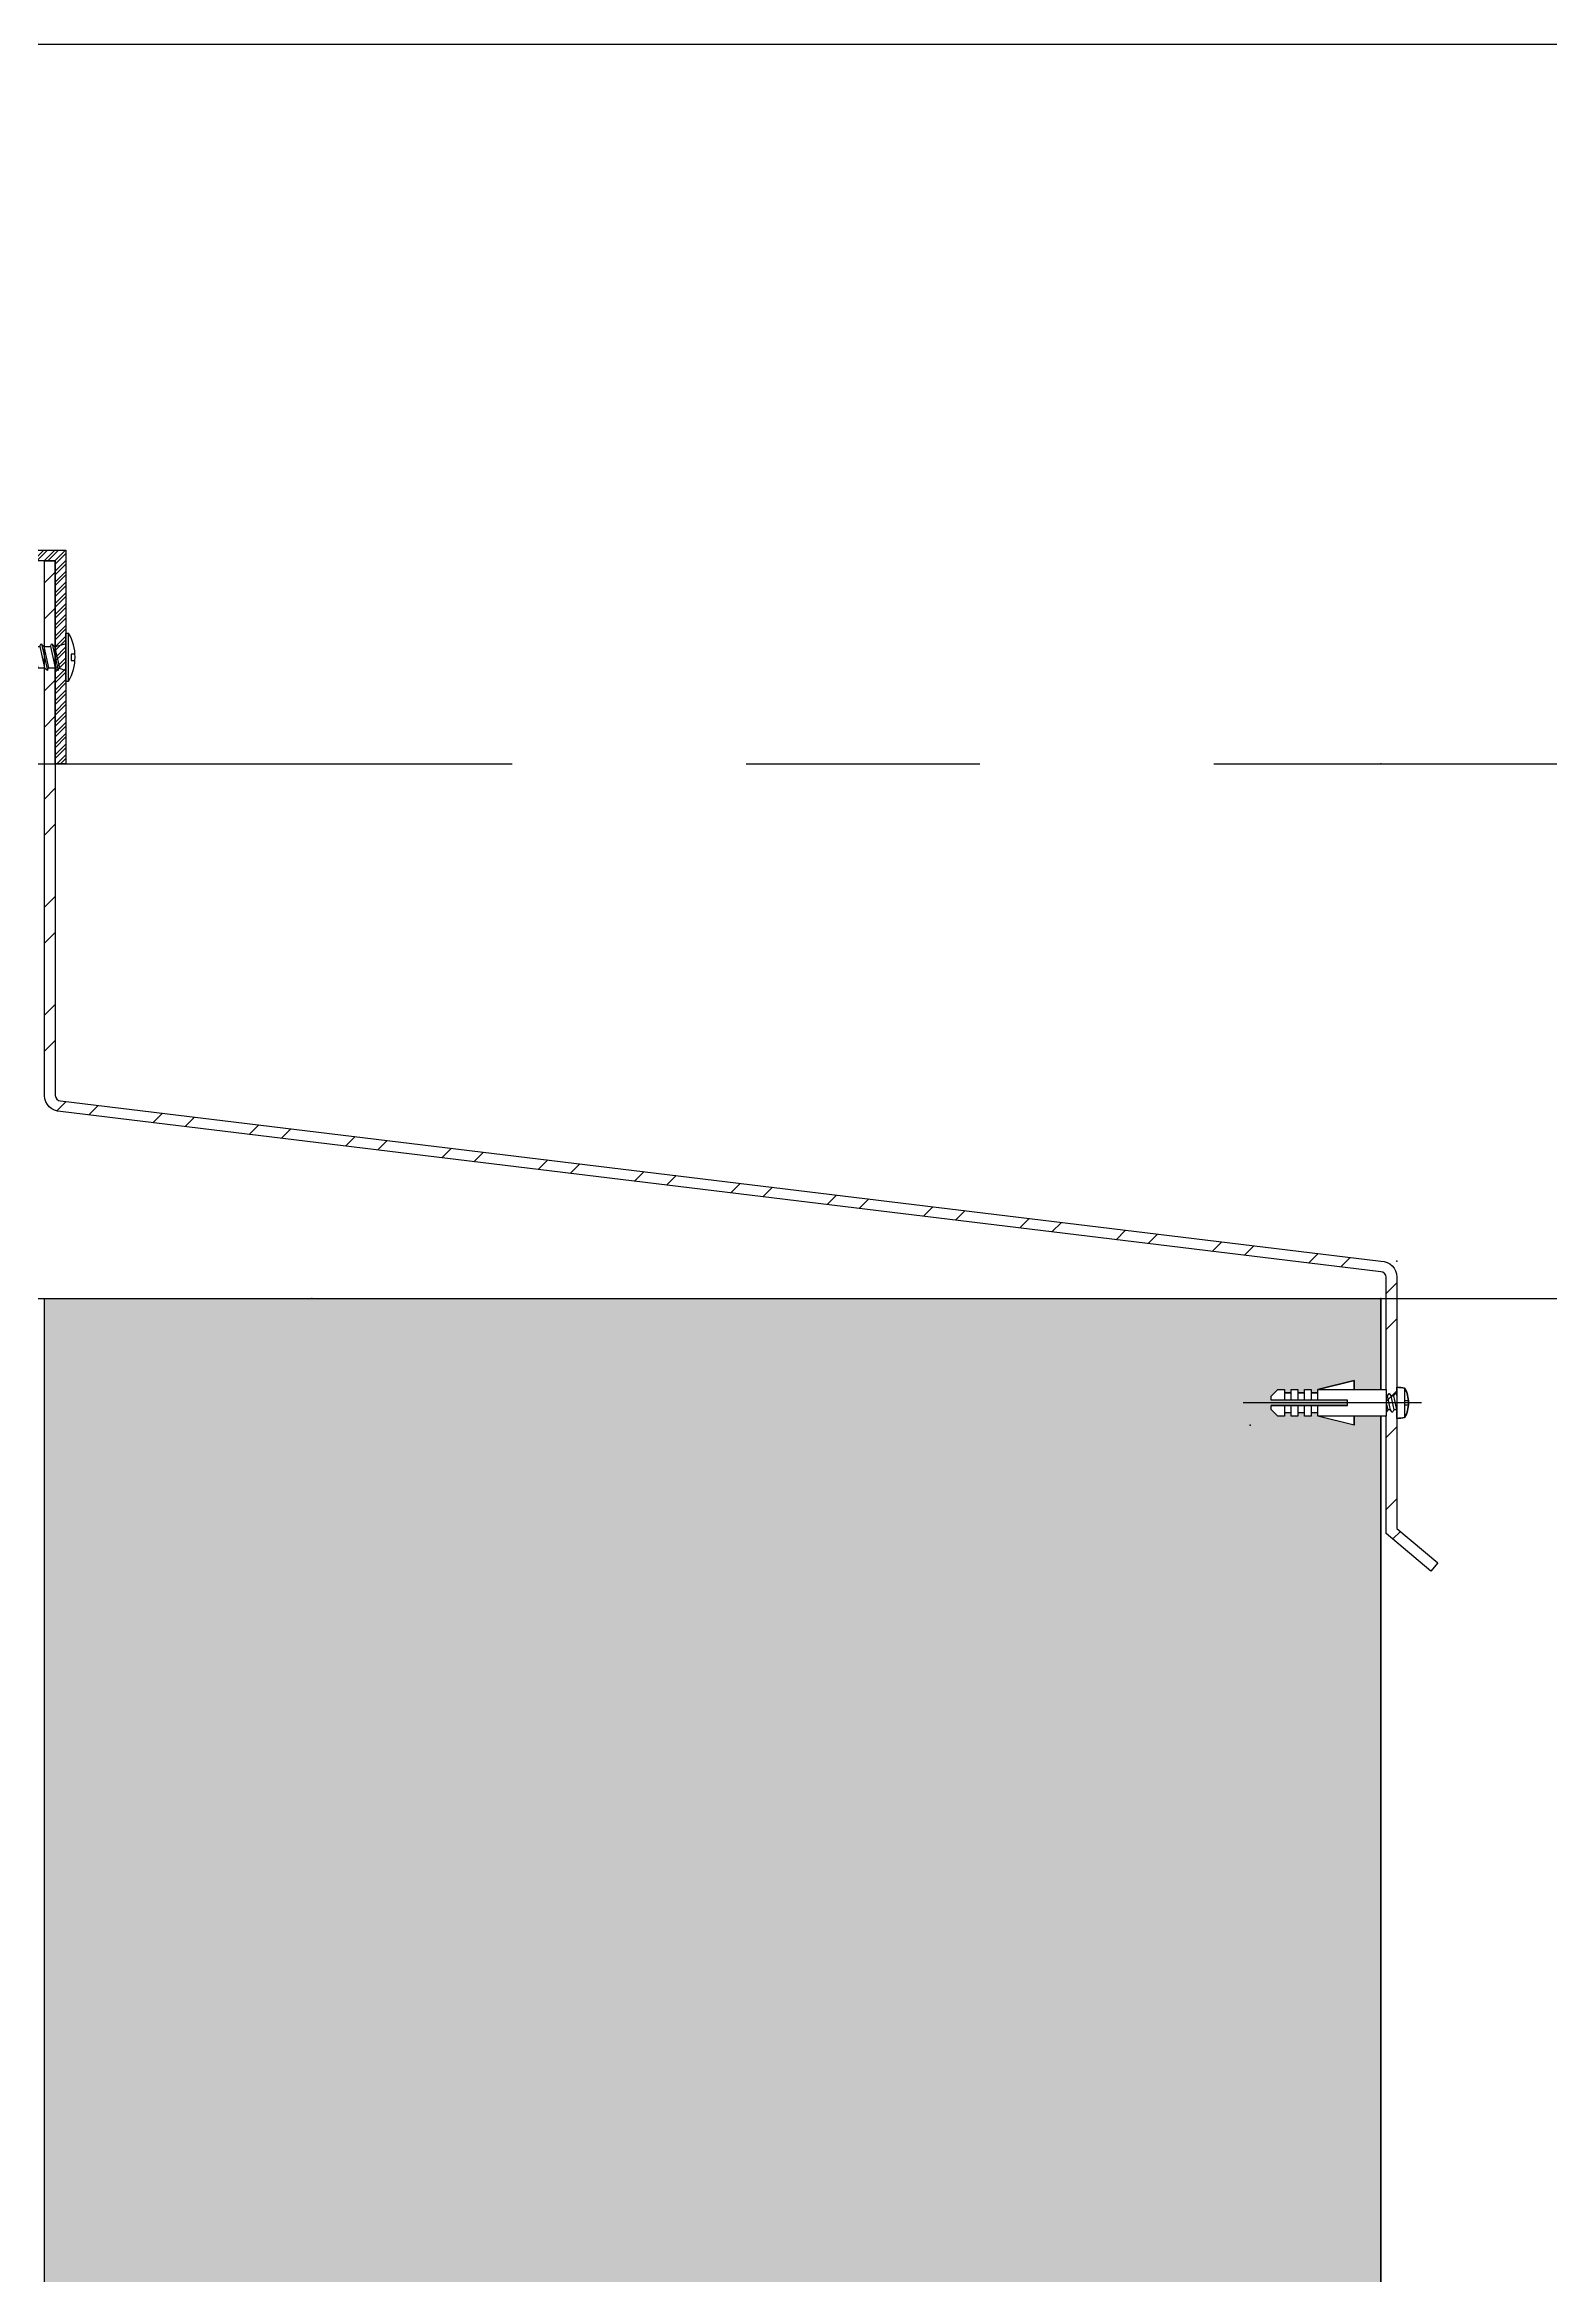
# Model space of a CAD drawing. Header units: millimetres. Extents: x -4391136 to -1798569, y -886572 to -291056.
# Drawn here: x -2195009 to -2194727.3, y -381273.2 to -380855.9 of the extents above; entities that cross this region are included whole.
import ezdxf

# ---------------------------------------------------------------- set-up
doc = ezdxf.new("R2010")
doc.units = ezdxf.units.MM
doc.set_wipeout_variables(frame=1)
doc.linetypes.add('TA_GL_000.70000', pattern=[1.925, 0.7, -0.175, 0.175, -0.175, 0.7])
for name, color, linetype in [('000 - 0_SYM_DWG_GRIDLINE_MAIN_COLOR_251', 7, 'Continuous'), ('000 - CONCRETE_COL_CUT_COLOR_1', 7, 'Continuous'), ('000 - CONCRETE_COL_CUT_COLOR_5', 7, 'Continuous'), ('000 - CONCRETE_COL_HATCH_', 7, 'Continuous'), ('000 - CONCRETE_COL_MAIN_COLOR_1', 7, 'Continuous'), ('000 - CONCRETE_COL_WIPEOUT_', 7, 'Continuous'), ('000 - L I N E 0.1', 7, 'Continuous'), ('010 - ASPG_ACCESSORIES_MAIN_COLOR_2', 7, 'Continuous'), ('010 - ASPG_ACCESSORIES_SUB_COLOR_2', 7, 'Continuous'), ('010 - ASPG_ACCESSORIES_SYMBOL_', 7, 'Continuous'), ('010 - ASPG_ACCESSORIES_WIPEOUT_', 7, 'Continuous'), ('010 - ASPG_FLASHING_CUT_COLOR_3', 7, 'Continuous'), ('010 - ASPG_FLASHING_CUT_COLOR_4', 7, 'Continuous'), ('010 - ASPG_FLASHING_CUT_COLOR_5', 7, 'Continuous'), ('010 - ASPG_FLASHING_HATCH_', 7, 'Continuous'), ('_PP-Dim', 7, 'Continuous')]:
    doc.layers.add(name, color=color, linetype=linetype)
doc.layers.add('000 - H I D D E N', color=7, linetype='Continuous', plot=False)
doc.styles.add('Cetury Gothic', font='swissl.ttf')
doc.styles.add('TA', font='', dxfattribs={"height": 4.5})
doc.styles.get('TA').set_extended_font_data('Cordia New')
pattern_1 = [(45, (0, 0), (-1.01027881362028, 1.01027881362028), []), (45, (0.6735195, 0), (-1.01027881362028, 1.01027881362028), [])]

# ---------------------------------------------------------------- blocks, each defined once
blk = doc.blocks.new('A$Cbc3bdfda')
at = {"layer": '_PP-Dim', "color": 7}
blk.add_lwpolyline([(0, -400), (775, -400), (775, 0), (0, 0)], close=True, dxfattribs=at)
blk = doc.blocks.new('*U2929')
at = {"layer": '000 - 0_SYM_DWG_GRIDLINE_MAIN_COLOR_251', "color": 7, "linetype": 'ByBlock', "ltscale": 5}
blk.add_line((13.99999999999999, 0), (-19.00000000002555, -3.538035670096457e-14), dxfattribs=at)
at = {"layer": '000 - 0_SYM_DWG_GRIDLINE_MAIN_COLOR_251', "color": 7}
blk.add_point((-5.000000000026233, 9.184850993657493e-16), dxfattribs=at)
at = {"color": 7, "style": 'TA', "flags": 1}
blk.add_attdef('LOCATION', (5.999999999999999, -6.000000000000001), '', height=4.5, rotation=270, dxfattribs=at)
blk = doc.blocks.new('W-1-PP17-ENT2_REV00_20260609-101754_SEC_C1_DIMS')
at = {"layer": '000 - 0_SYM_DWG_GRIDLINE_MAIN_COLOR_251', "color": 7, "linetype": 'TA_GL_000.70000', "xscale": 50, "yscale": 50, "zscale": 50, "rotation": 180}
for p in [(0, 114839.9999999935), (0, 114739.9999999937)]:
    blk.add_blockref('*U2929', p, dxfattribs=at)
blk = doc.blocks.new('*U2446')
at = {"layer": '000 - CONCRETE_COL_HATCH_'}
h = blk.add_hatch(dxfattribs=at)
h.set_pattern_fill('AR-CONC', scale=0.04)
h.set_pattern_definition([(49.99999999999999, (500.0000000074629, -877306.8256904501), (7.28738675984016, -0.6375634215561234), [0.762, -8.382000000000001]), (355, (500.0000000074629, -877306.8256904501), (-1.409736856998774, 7.642273809561406), [0.6096, -6.7056233668]), (100.4514447, (500.6072802874965, -877306.8788205901), (5.877649883614131, 7.004710076487804), [0.6476003519999999, -7.123609783999998]), (46.18420000000001, (500.0000000074629, -877304.7936904501), (10.8431616356852, -1.681693117309086), [1.143, -12.573]), (96.63555760999992, (500.9035960075103, -877304.93383045), (9.49616536206012, 9.897044983908861), [0.9714009256, -10.6854243264]), (351.1841511700001, (500.0000000074629, -877304.7936904501), (9.496165362599081, 9.897044983421306), [0.9143986828, -10.0583892768]), (21, (501.0160000074661, -877305.30169045), (6.064575650765299, -4.090607927483505), [0.762, -8.382000000000001]), (326.0000000000001, (501.0160000074661, -877305.30169045), (2.472081133905883, 7.367518644892771), [0.6096, -6.7056]), (71.45144499999999, (501.5213813114801, -877305.6425744462), (8.536656771148646, 3.27691075543621), [0.6476003520000001, -7.123597503999999]), (37.50000000000001, (500.0000000074629, -877306.8256904501), (0.1235441300236727, 3.382201554926124), [0, -6.62432, 0, -6.807200000000001, 0, -6.731000000000001]), (7.499999999999999, (500.0000000074629, -877306.8256904501), (2.67278650041223, 4.00722299272478), [0, -3.88112, 0, -6.47192, 0, -2.5654]), (327.5, (497.7343200075097, -877306.8256904501), (5.423623806674856, -0.2291497597069377), [0, -2.54, 0, -7.9248, 0, -10.5156]), (317.5, (496.7183200075065, -877306.8256904501), (5.925167255440722, 1.017059641333321), [0, -3.302, 0, -5.26288, 0, -7.4676])])
h.paths.add_polyline_path([(-1.667805984044525e-10, 1.091393642127514e-11), (250, 0), (250, -599.9999999966238), (0, -599.999999996624)])
at = {"layer": '000 - CONCRETE_COL_CUT_COLOR_1', "color": 7, "lineweight": -2}
blk.add_lwpolyline([(0, -599.999999996624), (-1.667805984044525e-10, 1.091393642127514e-11), (250, 0), (250, -599.9999999966238)], dxfattribs=at)
blk = doc.blocks.new('W-1-PP17-ENT2_REV00_20260609-112043_SEC_D-3_ST')
at = {"layer": '000 - CONCRETE_COL_MAIN_COLOR_1', "color": 7}
blk.add_lwpolyline([(915.6986301168799, 114139.9999999972), (250.000000001397, 114139.9999999972), (250.000000001397, 114739.9999999935), (915.6986301168799, 114739.9999999935)], close=True, dxfattribs=at)
at = {"layer": '000 - CONCRETE_COL_CUT_COLOR_5', "color": 7}
blk.add_blockref('*U2446', (9.313225746154785e-10, 114740), dxfattribs=at)
blk = doc.blocks.new('A$C09BF45C0')
at = {"layer": '000 - L I N E 0.1', "color": 7}
for p, q in [((-4.730882352532717e-10, 0.01900000049574935), (-4.730882352532717e-10, 0.01950000049585121)), ((0.008999999526926317, 0.01950000049585121), (-4.730882352532717e-10, 0.01950000049585121)), ((0.008999999526926317, 0.01900000049574935), (-4.730882352532717e-10, 0.01900000049574935)), ((0.001999999526864471, 0.01900000049574935), (0.002499999526966334, 0.01720169824950624)), ((0.001999999526864471, 0.01638774252007913), (0.00699999952697361, 0.01751159159068827)), ((0.002499999526966334, 0.01685885975059698), (0.002499999526966334, 0.01720169824950624)), ((0.00393574339144287, 0.02068236863563122), (0.00393574339144287, 0.01999347334533574)), ((0.00393574339144287, 0.01999347334533574), (0.005128546738736972, 0.01999347334533574)), ((0.005128546738736972, 0.01999347334533574), (0.005128546738736972, 0.0206781166505845)), ((0.006499999526871747, 0.01575793900776823), (0.006499999526871747, 0.01704047436017042)), ((0.006553405029839254, 0.01769890524685813), (0.00699999952697361, 0.01900000049574935)), ((0.008999999526926317, 0.01900000049574935), (0.008999999526926317, 0.01950000049585121)), ((0.001999999526864471, 0.01438774252058117), (0.00699999952697361, 0.01551159159028082)), ((0.001999999526864471, 0.01238774252017372), (0.00699999952697361, 0.01351159159078286)), ((0.002499999526966334, 0.01485885975109902), (0.002499999526966334, 0.01614139510350121)), ((0.002499999526966334, 0.01285885975069156), (0.002499999526966334, 0.01414139510400325)), ((0.006499999526871747, 0.01375793900827027), (0.006499999526871747, 0.01504047435976297)), ((0.006499999526871747, 0.01175793900786282), (0.006499999526871747, 0.01304047436026501)), ((0.001999999526864471, 0.01038774252067576), (0.00699999952697361, 0.0115115915903754)), ((0.001999999526864471, 0.008387742520268304), (0.004280125677450286, 0.008900246051299021)), ((0.002499999526966334, 0.01085885975119361), (0.002499999526966334, 0.0121413951035958)), ((0.002499999526966334, 0.008858859750786152), (0.002499999526966334, 0.01014139510409784)), ((0.00573986183545383, 0.00922835067619232), (0.00699999952697361, 0.009511591590877444)), ((0.006499999526871747, 0.009757939007455363), (0.006499999526871747, 0.01104047435985755)), ((0.006499999526871747, 0.007757939007957404), (0.006499999526871747, 0.009040474359450101)), ((0.001999999526864471, 0.006387742519860851), (0.003311716456620317, 0.006682576890337799)), ((0.001999999526864471, 0.004387742520362892), (0.002748181519737436, 0.004555911247660305)), ((0.002499999526966334, 0.006858859750378699), (0.002499999526966334, 0.008141395103690385)), ((0.002499999526966334, 0.00485885975088074), (0.002499999526966334, 0.006141395103282932)), ((0.004499999526919041, 4.957492194535007e-10), (0.006499999526871747, 0.008093630309378597)), ((0.006499999526871747, 0.008093630309378597), (0.005744208148675156, 0.00149305084149276)), ((0.006418384872432625, 0.007380862172681191), (0.00699999952697361, 0.00751159159046999)), ((0.006499999526871747, 0.002400000496056265), (0.006499999526871747, 0.007040474360184845)), ((0.006499999526871747, 0.00575793900754995), (0.006499999526871747, 0.007040474359952142)), ((0.006499999526871747, 0.003757939008051991), (0.006499999526871747, 0.005040474359544689)), ((0.002499999526966334, 0.002400000496054489), (0.002499999526966334, 0.004141395103784973)), ((0.002499999526966334, 0.002400000496056265), (0.004499999526919041, 4.957492194535007e-10)), ((0.004499999526919041, 4.957492194535007e-10), (0.006499999526871747, 0.002400000496056265))]:
    blk.add_line(p, q, dxfattribs=at)
for points in [[(0.002499999526966334, 0.01685885975059698), (0.006499999527326494, 0.01775793900726619, 0.2227123084971428), (0.006999999527428358, 0.01751159159068827, -0.1687989538478069), (0.006499999526871747, 0.01704047436017042), (0.002499999526966334, 0.01614139510350121, -0.1692696917056407), (0.001999999526864471, 0.01638774252007913, 0.1837042771978037)], [(0.002499999526966334, 0.01485885975109902), (0.006499999527326494, 0.01575793900685873, 0.2227123084971428), (0.006999999527428358, 0.01551159159028082, -0.1687989538478069), (0.006499999526871747, 0.01504047435976297), (0.002499999526966334, 0.01414139510400325, -0.1692696917056407), (0.001999999526864471, 0.01438774252058117, 0.1837042771978037)], [(0.002499999526966334, 0.01285885975069156), (0.006499999527326494, 0.01375793900736078, 0.2227123084971428), (0.006999999527428358, 0.01351159159078286, -0.1687989538478069), (0.006499999526871747, 0.01304047436026501), (0.002499999526966334, 0.0121413951035958, -0.1692696917056407), (0.001999999526864471, 0.01238774252017372, 0.1837042771978037)], [(0.002499999526966334, 0.01085885975119361), (0.006499999527326494, 0.01175793900695332, 0.2227123084971428), (0.006999999527428358, 0.0115115915903754, -0.1687989538478069), (0.006499999526871747, 0.01104047435985755), (0.002499999526966334, 0.01014139510409784, -0.1692696917056407), (0.001999999526864471, 0.01038774252067576, 0.1837042771978037)]]:
    blk.add_lwpolyline(points, format="xyb", close=True, dxfattribs=at)
for points in [[(0.004070583825315666, 0.008494415044216552), (0.002499999526966334, 0.008141395103690385, -0.1692696917056407), (0.001999999526864471, 0.008387742520268304, 0.1837042771978037), (0.002499999526966334, 0.008858859750786152), (0.006499999527326494, 0.009757939007455363, 0.2227123084971428), (0.006999999527428358, 0.009511591590877444, -0.1687989538478069), (0.006499999526871747, 0.009040474359450101), (0.006125731913297905, 0.008956350297580684)], [(0.003184072859984788, 0.006295154139225545), (0.002499999526966334, 0.006141395103282932, -0.1692696917056407), (0.001999999526864471, 0.006387742519860851, 0.1837042771978037), (0.002499999526966334, 0.006858859751288193), (0.003452171279383798, 0.00707287921889943)], [(0.0026826079693274, 0.004182439969456553), (0.002499999526966334, 0.004141395103784973, -0.1692696917056407), (0.001999999526864471, 0.004387742520362892, 0.1837042771978037), (0.002499999526966334, 0.00485885975088074)], [(0.006460546189427596, 0.007749071087630455), (0.006499999527326494, 0.007757939007047909, 0.2227123084971428), (0.006999999527428358, 0.00751159159046999, -0.1687989538478069), (0.006499999526871747, 0.007040474359952142), (0.006376223555452754, 0.007012653257858048)]]:
    blk.add_lwpolyline(points, format="xyb", dxfattribs=at)
blk.add_lwpolyline([(0.002499999526966334, 0.00485885975088074), (0.002823955252202026, 0.004931675219033593)], dxfattribs=at)
for centre, radius, start, end in [((0.004499999526919041, 0.01166250049557327), 0.009037499999938388, 60.1371656434679, 119.862834356768), ((0.01762950644191186, 0.001750577305831058), 0.01514343851192641, 151.1412890309687, 177.5421287188428), ((0.005189263755104534, 0.008037546136694829), 0.001311935096478466, 2.450095243685824, 128.8284473966247)]:
    blk.add_arc(centre, radius, start, end, dxfattribs=at)
at = {"layer": '000 - H I D D E N', "color": 7, "insert": (0.005000718703100713, 0.006740033442542833), "char_height": 0.001, "width": 0.05968444922580751, "attachment_point": 2, "style": 'Cetury Gothic'}
blk.add_mtext('\\A1;{\\H0.7x;\\S3/4;\\H1.429x;" }', dxfattribs=at)
blk = doc.blocks.new('000 - SELF_DRILLING_NO8.')
at = {"layer": '000 - L I N E 0.1', "color": 7, "xscale": 1000, "yscale": 1000, "zscale": 1000, "rotation": 90}
blk.add_blockref('A$C09BF45C0', (19.00000049569644, -4.499999526917236), dxfattribs=at)
blk = doc.blocks.new('*U2715')
at = {"color": 7}
blk.add_point((-0.02746778707957387, -0.004149663064968223), dxfattribs=at)
at = {"layer": '010 - ASPG_ACCESSORIES_MAIN_COLOR_2', "color": 7}
blk.add_lwpolyline([(-0.002920019473172643, 0.001298072840672403), (-0.00268851489114804, 0.001699050538934256, -0.5773502691969857), (-0.002525037340113039, 0.001699050538934256), (-0.0022949656829396, 0.001300554739318115), (-0.0017580670578414, 0.001300554739318116), (-0.001526562475809675, 0.001701532437574439, -0.5773502691841325), (-0.001363084924776495, 0.001701532437574438), (-0.00113158034274477, 0.001300554739318116), (-0.0005935724892113386, 0.001300554739318116), (-0.0003635008320223287, 0.001699050538936455, -0.5773502691875632), (-0.0002000232809957689, 0.001699050538934367), (0, 0.001352600053545311), (0, 0.002906267573897671, -0.04987562112097237), (0.001453133786951461, 0.002760954195202284, -0.1293765408777628), (0.002179700680426114, 0, -0.1293765408775022), (0.001453133786954372, -0.002760954195197354, -0.04987562112107912), (0, -0.002906267573893344), (0, -0.001316928031645406), (-9.45312473005916e-06, -0.001300554739319892), (-0.0005560585273715439, -0.001300554739319892), (-0.0007807812938296355, -0.001689785988441252, -0.5773505841981666), (-0.0009453084510796066, -0.00169160572625759), (-0.001171081843659466, -0.001300554739319892), (-0.00171657801785171, -0.001300554739319892), (-0.001942733709159945, -0.001692267887085118, -0.5773505841975762), (-0.00210726086641698, -0.001694087624901665), (-0.002333034258988877, -0.001303036637965604), (-0.002878530433197267, -0.001303036637965604), (-0.003105736240667244, -0.001696568640287673, -0.5773502691898055), (-0.003269213791698873, -0.001696568640288603)], format="xyb", dxfattribs=at)
at = {"layer": '010 - ASPG_ACCESSORIES_SUB_COLOR_2', "color": 7}
for p, q in [((-0.003315618143563626, -0.002499999999999503), (-0.003315618143563626, 0.002500000000001279)), ((-0.002916044439912113, 0.001298072840672404), (-0.003315618143563626, 0.001298072840672404)), ((-0.002877097508346083, -0.001300554739319892), (-0.003315618143563626, 0.0006618251032968203)), ((-0.001754091979691452, 0.001300554739318116), (-0.002295843993564972, 0.001300554739318116)), ((-0.0005915849501363368, 0.001300554739318116), (-0.001133336964002751, 0.001300554739318116)), ((0, 0.002906267573894894), (0, -0.002906267573894894)), ((0.001453133786945671, 0.002760954195201393), (0.001453133786945671, -0.00276095419519784)), ((0.001453133786945671, 0.0003632834467364177), (0.001453133786945671, -0.000363283446738194)), ((0.002167923957038909, 0.0003632834467364177), (0.001453133786945671, 0.0003632834467364177)), ((-0.003269213281754446, -0.001696569523545577), (-0.003315618143563626, -0.001616193945174871)), ((-0.003105736795212977, -0.001696569600785125), (-0.002877097508346083, -0.001300554739319892)), ((-0.002333034303878989, -0.001303036637965604), (-0.002878530478076513, -0.001303036637965604)), ((-0.001171081843658328, -0.001300554739319892), (-0.001716578017855852, -0.001300554739319892)), ((-9.45312472566684e-06, -0.001300554739319892), (-0.000556058527372727, -0.001300554739319892)), ((0.001453133786945671, -0.000363283446738194), (0.002167923957038909, -0.000363283446738194))]:
    blk.add_line(p, q, dxfattribs=at)
for points in [[(-0.002107260866416993, -0.001694087624901641), (-0.002335900108690225, -0.001298072840675957), (-0.002917153623471336, 0.001303036637962052), (-0.00268851489114752, 0.001699050538935154, -0.5773502691896706), (-0.002525037340113556, 0.001699050538935154), (-0.00229639860778974, 0.001303036637962052), (-0.001715145093001524, -0.001298072840675957), (-0.001943784379875524, -0.001694087702146518, -0.5700003545817303)], [(-0.0009453084510795406, -0.001691605726257706), (-0.001173947693359878, -0.001295590942032021), (-0.001755201208140988, 0.001305518536605987), (-0.001526562475810067, 0.001701532437573761, -0.5773502691896706), (-0.001363084924776103, 0.001701532437573761), (-0.001134446192445182, 0.001305518536605987), (-0.0005531926776711771, -0.001295590942032021), (-0.0007818319645451766, -0.001691605803502583, -0.5700003545817303)]]:
    blk.add_lwpolyline(points, format="xyb", close=True, dxfattribs=at)
blk.add_lwpolyline([(0, -0.001316928031645404), (-1.088604957999451e-05, -0.001298072840675957), (-0.0005921395643611049, 0.001303036637962052), (-0.0003635008320230781, 0.001699050538935154, -0.5773502691896706), (-0.0002000232809962199, 0.001699050538935154), (0, 0.001352600053545316)], format="xyb", dxfattribs=at)
for centre, radius, start, end in [((0, -0.004432058050195309), 0.007338325624092979, 78.57881372553884, 90), ((-0.00342939573719292, 0), 0.005609096417619035, 0, 29.48712567306633), ((-0.00342939573719292, 0), 0.005609096417619136, 330.5128743269337, 0), ((-0.003187475016183328, -0.001649376736240882), 9.438380809455837e-05, 209.999999999975, 330.000000000025), ((0, 0.004432058050198862), 0.007338325624092206, 270, 281.4211862744611)]:
    blk.add_arc(centre, radius, start, end, dxfattribs=at)
at = {"color": 7}
blk.add_wipeout([(-0.0020000000000000018, 0.0025000000000012772), (-0.0020000000000000018, -0.002499999999999501), (-0.007967440600330502, -0.002499999999999501), (-0.007967440600330502, -0.00414966225231872), (-0.014796563564640097, -0.002499999999999501), (-0.014796563564640097, -0.0018749999999982947), (-0.016046563564639845, -0.001874999999998293), (-0.016046563564639845, -0.002499999999999501), (-0.0172965635646396, -0.002499999999999501), (-0.0172965635646396, -0.0018749999999982947), (-0.01854656356463935, -0.001874999999998293), (-0.01854656356463935, -0.002499999999999501), (-0.01979656356463999, -0.002499999999999501), (-0.01979656356463999, -0.0018749999999982947), (-0.021046563564639742, -0.001874999999998293), (-0.021046563564639742, -0.002499999999999501), (-0.022296563564639493, -0.002499999999999501), (-0.023546563564639238, -0.0012499999999988631), (-0.02354656356463924, -0.0004999999999988347), (-0.009268717608342358, -0.0004999999999988347), (-0.009268717608342358, 0.0005000000000006093), (-0.02354656356463924, 0.0005000000000006111), (-0.023546563564639238, 0.0012500000000006447), (-0.022296563564639493, 0.0025000000000012772), (-0.021046563564639742, 0.0025000000000012772), (-0.021046563564639742, 0.0018750000000018491), (-0.01979656356463999, 0.0018750000000018491), (-0.01979656356463999, 0.0025000000000012772), (-0.01854656356463935, 0.0025000000000012772), (-0.01854656356463935, 0.0018750000000018491), (-0.0172965635646396, 0.0018750000000018491), (-0.0172965635646396, 0.0025000000000012772), (-0.016046563564639845, 0.0025000000000012772), (-0.016046563564639845, 0.0018750000000018491), (-0.014796563564640097, 0.0018750000000018491), (-0.014796563564640097, 0.0025000000000012772), (-0.007967440600330502, 0.004149662252322274), (-0.007967440600330502, 0.0025000000000012772)], dxfattribs=at).dxf.layer = '010 - ASPG_ACCESSORIES_WIPEOUT_'
at = {"layer": '010 - ASPG_ACCESSORIES_MAIN_COLOR_2', "color": 7}
blk.add_lwpolyline([(-0.002, 0.002500000000001279), (-0.002, -0.002499999999999503), (-0.007967440600330498, -0.002499999999999503), (-0.007967440600330498, -0.00414966225231872), (-0.0147965635646401, -0.002499999999999502), (-0.0147965635646401, -0.001874999999998295), (-0.01604656356463985, -0.001874999999998294), (-0.01604656356463985, -0.002499999999999503), (-0.0172965635646396, -0.002499999999999502), (-0.0172965635646396, -0.001874999999998295), (-0.01854656356463935, -0.001874999999998294), (-0.01854656356463935, -0.002499999999999503), (-0.01979656356463999, -0.002499999999999503), (-0.01979656356463999, -0.001874999999998295), (-0.02104656356463974, -0.001874999999998294), (-0.02104656356463974, -0.002499999999999503), (-0.02229656356463949, -0.002499999999999503), (-0.02354656356463924, -0.001249999999998864), (-0.02354656356463924, -0.0004999999999988347), (-0.009268717608342357, -0.0004999999999988347), (-0.009268717608342357, 0.0005000000000006102), (-0.02354656356463924, 0.0005000000000006111), (-0.02354656356463924, 0.001250000000000642), (-0.02229656356463949, 0.002500000000001279), (-0.02104656356463974, 0.002500000000001279), (-0.02104656356463974, 0.001875000000001848), (-0.01979656356463999, 0.001875000000001848), (-0.01979656356463999, 0.002500000000001279), (-0.01854656356463935, 0.002500000000001279), (-0.01854656356463935, 0.001875000000001848), (-0.0172965635646396, 0.001875000000001848), (-0.0172965635646396, 0.002500000000001279), (-0.01604656356463985, 0.002500000000001279), (-0.01604656356463985, 0.001875000000001848), (-0.0147965635646401, 0.001875000000001849), (-0.0147965635646401, 0.002500000000001277), (-0.007967440600330498, 0.004149662252322274), (-0.007967440600330498, 0.002500000000001279), (-0.002, 0.002500000000001279)], close=True, dxfattribs=at)
at = {"layer": '010 - ASPG_ACCESSORIES_SUB_COLOR_2', "color": 7}
for p, q in [((-0.009268717608342357, 0.0005000000000006111), (-0.02354656356463924, 0.0005000000000006111)), ((-0.01979656356463999, 0.001875000000001847), (-0.02104656356463974, 0.001875000000001847)), ((-0.0172965635646396, 0.001875000000001847), (-0.01854656356463935, 0.001875000000001847)), ((-0.0147965635646401, 0.001875000000001847), (-0.01604656356463985, 0.001875000000001847)), ((-0.007967440600330498, 0.004149662252322273), (-0.0147965635646401, 0.002500000000001279)), ((-0.0147965635646401, 0.002500000000001279), (-0.002, 0.002500000000001279)), ((-0.0147965635646401, 0.0005000000000006111), (-0.0147965635646401, 0.002500000000001279)), ((-0.009268717608342357, -0.0004999999999988347), (-0.009268717608342357, 0.0005000000000006111)), ((-0.007967440600330498, 0.002500000000001279), (-0.007967440600330498, 0.004149662252322273)), ((-0.01979656356463999, -0.001874999999998295), (-0.02104656356463974, -0.001874999999998295)), ((-0.0172965635646396, -0.001874999999998295), (-0.01854656356463935, -0.001874999999998295)), ((-0.0147965635646401, -0.001874999999998295), (-0.01604656356463985, -0.001874999999998295)), ((-0.0147965635646401, -0.002499999999999503), (-0.0147965635646401, -0.0004999999999988347)), ((-0.002, -0.002499999999999503), (-0.0147965635646401, -0.002499999999999503)), ((-0.007967440600330498, -0.00414966225231872), (-0.0147965635646401, -0.002499999999999503)), ((-0.007967440600330498, -0.00414966225231872), (-0.007967440600330498, -0.002499999999999503))]:
    blk.add_line(p, q, dxfattribs=at)
for points in [[(-0.02354656356463924, 0.0005000000000006111), (-0.02354656356463924, 0.001250000000000639), (-0.02229656356463949, 0.002500000000001279), (-0.02104656356463974, 0.002500000000001279), (-0.02104656356463974, 0.0005000000000006111)], [(-0.01979656356463999, 0.0005000000000006111), (-0.01979656356463999, 0.002500000000001279), (-0.01854656356463935, 0.002500000000001279), (-0.01854656356463935, 0.0005000000000006111)], [(-0.0172965635646396, 0.0005000000000006111), (-0.0172965635646396, 0.002500000000001279), (-0.01604656356463985, 0.002500000000001279), (-0.01604656356463985, 0.0005000000000006111)], [(-0.009268717608342357, -0.0004999999999988347), (-0.02354656356463924, -0.0004999999999988347)], [(-0.02104656356463974, -0.0004999999999988347), (-0.02104656356463974, -0.002499999999999503), (-0.02229656356463949, -0.002499999999999503), (-0.02354656356463924, -0.001249999999998863), (-0.02354656356463924, -0.0004999999999988347)], [(-0.01854656356463935, -0.0004999999999988347), (-0.01854656356463935, -0.002499999999999503), (-0.01979656356463999, -0.002499999999999503), (-0.01979656356463999, -0.0004999999999988347)], [(-0.01604656356463985, -0.0004999999999988347), (-0.01604656356463985, -0.002499999999999503), (-0.0172965635646396, -0.002499999999999503), (-0.0172965635646396, -0.0004999999999988347)]]:
    blk.add_lwpolyline(points, dxfattribs=at)
at = {"layer": '010 - ASPG_ACCESSORIES_SYMBOL_', "color": 7}
blk.add_line((0.004593513610583244, 8.881784197001252e-16), (-0.0287834052231375, 8.881784197001252e-16), dxfattribs=at)
blk = doc.blocks.new('*U3136')
at = {"layer": '010 - ASPG_FLASHING_HATCH_'}
h = blk.add_hatch(dxfattribs=at)
h.set_pattern_fill('ANSI32', scale=0.03)
h.set_pattern_definition(pattern_1)
h.paths.add_polyline_path([(54.00000000004547, -3.783497959375381e-10), (52.00000000004547, -3.783497959375381e-10), (52.00000000004547, 37.9999999996221), (-65.29999999989559, 37.9999999996221), (-65.29999999989559, -3.778950485866517e-10), (-67.29999999989559, -3.778950485866517e-10), (-67.29999999989559, 39.9999999996221), (54.00000000004547, 39.9999999996221)])
h = blk.add_hatch(dxfattribs=at)
h.set_pattern_fill('ANSI32', scale=0.03)
h.set_pattern_definition([(45, (0, 116.999999996915), (-10.1027881362028, 10.1027881362028), []), (45, (6.735195000000001, 116.999999996915), (-10.1027881362028, 10.1027881362028), [])])
edge = h.paths.add_edge_path()
edge.add_line((303.0000000037938, -143.000000003609), (310.6580434012582, -149.4307364561898))
edge.add_line((310.6580434012582, -149.4307364561898), (309.3718961107421, -150.9623451356827))
edge.add_line((309.3718961107421, -150.9623451356827), (301.0000000037938, -143.932160703717))
edge.add_line((301.0000000037938, -143.932160703717), (301.0000000037938, -96.00000000360615))
edge.add_arc((300.0000000037938, -96.00000000360612), 1, 359.9999999999984, 449.9999999999414)
edge.add_line((300.0000000037948, -95.00000000360615), (52.99999999958536, -65.00000000034913))
edge.add_arc((52.99999999959034, -62.00000000034962), 2.999999999999517, 179.9999999999343, 269.99999999990496, ccw=False)
edge.add_line((49.99999999959082, -62.00000000034618), (50.00000000004547, 37.99999999962378))
edge.add_line((50.00000000004547, 37.99999999962378), (52.00000000004547, 37.9999999996221))
edge.add_line((52.00000000004547, 37.9999999996221), (51.99999999959082, -62.00000000034788))
edge.add_arc((52.99999999959037, -62.00000000034913), 0.9999999999995524, 179.9999999999287, 269.9999999999214)
edge.add_line((52.999999999589, -63.00000000034868), (300.0000000037967, -93.00000000360615))
edge.add_arc((300.0000000037938, -96.00000000360612), 2.999999999999972, -6.252776074688882e-13, 89.99999999994361, ccw=False)
edge.add_line((303.0000000037938, -96.00000000360615), (303.0000000037938, -143.000000003609))
h = blk.add_hatch(dxfattribs=at)
h.set_pattern_fill('ANSI32', scale=0.03)
h.set_pattern_definition(pattern_1)
edge = h.paths.add_edge_path()
edge.add_line((-65.29999999999927, 20), (-65.29999999999927, 2))
edge.add_arc((-63.29999999999927, 2), 2, 180, 270)
edge.add_line((-63.29999999999927, 0), (0, 0))
edge.add_line((0, 0), (0, -10))
edge.add_line((0, -10), (2, -10))
edge.add_line((2, -10), (2, 0))
edge.add_arc((0, 0), 2, 0, 90)
edge.add_line((0, 2), (-63.29999999999927, 2))
edge.add_line((-63.29999999999927, 2), (-63.29999999999927, 20))
edge.add_line((-63.29999999999927, 20), (-65.29999999999927, 20))
at = {"color": 7}
for p in [(303.0000000038007, -93.00000000331943), (99.99999999935024, -100.0000000034629)]:
    blk.add_point(p, dxfattribs=at)
at = {"layer": '010 - ASPG_FLASHING_CUT_COLOR_3', "color": 7}
blk.add_lwpolyline([(54.00000000004547, -3.783497959375381e-10), (52.00000000004547, -3.783497959375381e-10), (52.00000000004547, 37.9999999996221), (-65.29999999989559, 37.9999999996221), (-65.29999999989559, -3.778950485866517e-10), (-67.29999999989559, -3.778950485866517e-10), (-67.29999999989559, 39.9999999996221), (54.00000000004547, 39.9999999996221)], close=True, dxfattribs=at)
at = {"layer": '010 - ASPG_FLASHING_CUT_COLOR_4', "color": 7}
blk.add_lwpolyline([(-65.29999999999927, 20), (-65.29999999999927, 2, 0.414213562373095), (-63.29999999999927, 0), (0, 0), (0, -10), (2, -10), (2, 0, 0.414213562373095), (0, 2), (-63.29999999999927, 2), (-63.29999999999927, 20)], format="xyb", close=True, dxfattribs=at)
at = {"layer": '010 - ASPG_FLASHING_CUT_COLOR_5', "color": 7}
blk.add_lwpolyline([(303.0000000037938, -143.000000003609), (310.6580434012582, -149.4307364561898), (309.3718961107421, -150.9623451356827), (301.0000000037938, -143.932160703717), (301.0000000037938, -96.00000000360615, 0.4142135623728118), (300.0000000037948, -95.00000000360615), (52.99999999958536, -65.00000000034913, -0.4142135623729452), (49.99999999959082, -62.00000000034618), (50.00000000004547, 37.99999999962378), (52.00000000004547, 37.9999999996221), (51.99999999959082, -62.00000000034788, 0.4142135623730578), (52.999999999589, -63.00000000034868), (300.0000000037967, -93.00000000360615, -0.4142135623728112), (303.0000000037938, -96.00000000360615)], format="xyb", close=True, dxfattribs=at)
at = {"color": 7, "rotation": 180}
blk.add_blockref('000 - SELF_DRILLING_NO8.', (54.00000000004547, 19.99999999962188), dxfattribs=at)
at = {"layer": '000 - L I N E 0.1', "color": 7, "xscale": 1000, "yscale": 1000, "zscale": 1000}
blk.add_blockref('*U2715', (303.0000000037938, -119.5000000036075), dxfattribs=at)

msp = doc.modelspace()

# ---------------------------------------------------------------- block references
at = {"layer": '_PP-Dim', "color": 7, "xscale": 25, "yscale": 25, "zscale": 25}
msp.add_blockref('A$Cbc3bdfda', (-2206636.799208287, -380855.881048656), dxfattribs=at)

# ---------------------------------------------------------------- next in the draw order: block references
at = {"color": 7}
msp.add_blockref('W-1-PP17-ENT2_REV00_20260609-112043_SEC_D-3_ST', (-2195008.990485291, -495830.4466722279), dxfattribs=at)

# ---------------------------------------------------------------- next in the draw order: block references
msp.add_blockref('W-1-PP17-ENT2_REV00_20260609-101754_SEC_C1_DIMS', (-2195008.990485291, -495830.4466722279), dxfattribs=at)

# ---------------------------------------------------------------- next in the draw order: block references
msp.add_blockref('*U3136', (-2195058.990485293, -380990.4466722308), dxfattribs=at)

doc.saveas('drawing.dxf')
